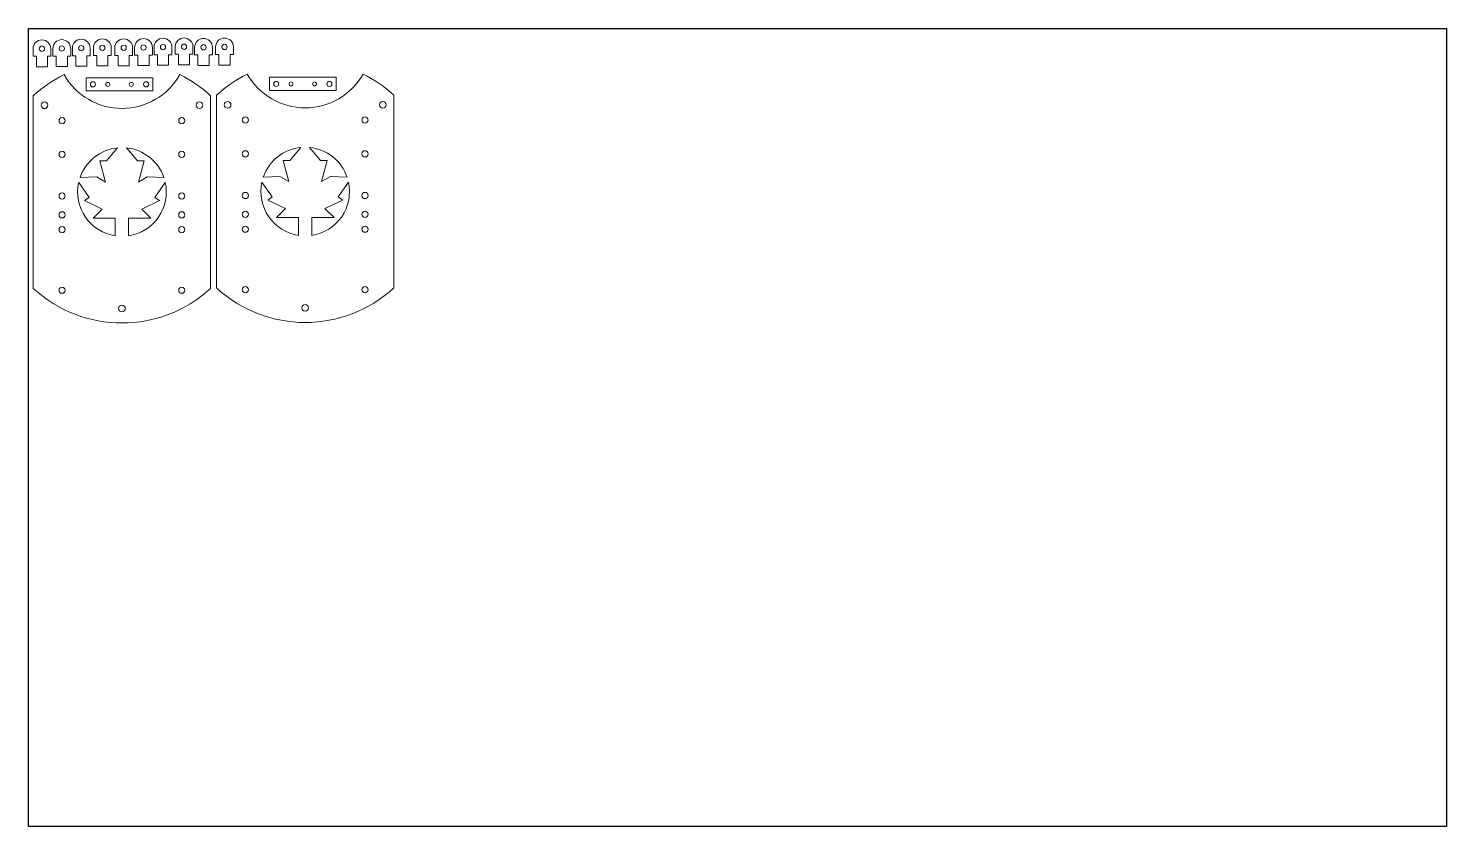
# Model space of a CAD drawing. Header units: inches. Extents: x 0 to 32, y -18 to 0.
import ezdxf

# ---------------------------------------------------------------- set-up
doc = ezdxf.new("R2010")
doc.units = ezdxf.units.IN
doc.header["$MEASUREMENT"] = 0

msp = doc.modelspace()

# ---------------------------------------------------------------- linework, layer by layer
at = {"linetype": 'Continuous', "lineweight": 15}
for p, q in [((0.106, -0.459), (0.106, -0.63)), ((0.106, -0.63), (0.181, -0.63)), ((0.181, -0.63), (0.181, -0.868)), ((0.431, -0.63), (0.506, -0.63)), ((0.431, -0.868), (0.431, -0.63)), ((0.506, -0.63), (0.506, -0.459)), ((0.555, -0.454), (0.555, -0.625)), ((0.555, -0.625), (0.63, -0.625)), ((0.63, -0.625), (0.63, -0.863)), ((0.88, -0.625), (0.955, -0.625)), ((0.88, -0.863), (0.88, -0.625)), ((0.955, -0.625), (0.955, -0.454)), ((0.994, -0.445), (0.994, -0.616)), ((0.994, -0.616), (1.069, -0.616)), ((1.069, -0.616), (1.069, -0.854)), ((1.319, -0.616), (1.394, -0.616)), ((1.319, -0.854), (1.319, -0.616)), ((1.394, -0.616), (1.394, -0.445)), ((1.469, -0.437), (1.469, -0.608)), ((1.469, -0.608), (1.544, -0.608)), ((1.544, -0.608), (1.544, -0.846)), ((1.794, -0.608), (1.869, -0.608)), ((1.794, -0.846), (1.794, -0.608)), ((1.869, -0.608), (1.869, -0.437)), ((0.181, -0.868), (0.431, -0.868)), ((0.63, -0.863), (0.88, -0.863)), ((1.069, -0.854), (1.319, -0.854)), ((1.544, -0.846), (1.794, -0.846)), ((1.307, -1.112), (1.307, -1.412)), ((2.807, -1.112), (1.307, -1.112)), ((2.807, -1.412), (2.807, -1.112)), ((0.112, -1.518), (0.112, -5.862)), ((1.307, -1.412), (2.807, -1.412)), ((4.112, -5.862), (4.112, -1.518)), ((1.764, -2.99), (2.012, -2.695)), ((2.212, -2.695), (2.46, -2.99)), ((1.742, -3.465), (1.614, -2.99)), ((1.614, -2.99), (1.764, -2.99)), ((2.46, -2.99), (2.61, -2.99)), ((2.61, -2.99), (2.482, -3.465)), ((1.369, -3.814), (1.135, -3.479)), ((1.167, -3.364), (1.542, -3.35)), ((1.542, -3.35), (1.742, -3.465)), ((2.482, -3.465), (2.682, -3.35)), ((2.682, -3.35), (3.057, -3.364)), ((3.089, -3.479), (2.855, -3.814)), ((1.266, -3.884), (1.369, -3.814)), ((2.855, -3.814), (2.958, -3.884)), ((1.666, -4.076), (1.266, -3.884)), ((1.462, -4.276), (1.666, -4.076)), ((2.958, -3.884), (2.558, -4.076)), ((2.558, -4.076), (2.762, -4.276)), ((1.962, -4.276), (1.462, -4.276)), ((1.962, -4.679), (1.962, -4.276)), ((2.762, -4.276), (2.262, -4.276)), ((2.262, -4.276), (2.262, -4.679))]:
    msp.add_line(p, q, dxfattribs=at)
at = {"color": 1, "linetype": 'Continuous', "lineweight": 15}
for p, q in [((1.95, -0.437), (1.95, -0.608)), ((1.95, -0.608), (2.025, -0.608)), ((2.025, -0.608), (2.025, -0.846)), ((2.275, -0.608), (2.35, -0.608)), ((2.275, -0.846), (2.275, -0.608)), ((2.35, -0.608), (2.35, -0.437)), ((2.398, -0.431), (2.398, -0.602)), ((2.398, -0.602), (2.473, -0.602)), ((2.473, -0.602), (2.473, -0.84)), ((2.723, -0.602), (2.798, -0.602)), ((2.723, -0.84), (2.723, -0.602)), ((2.798, -0.602), (2.798, -0.431)), ((2.838, -0.422), (2.838, -0.593)), ((2.838, -0.593), (2.913, -0.593)), ((2.913, -0.593), (2.913, -0.831)), ((3.163, -0.593), (3.238, -0.593)), ((3.163, -0.831), (3.163, -0.593)), ((3.238, -0.593), (3.238, -0.422)), ((3.312, -0.414), (3.312, -0.585)), ((3.312, -0.585), (3.387, -0.585)), ((3.387, -0.585), (3.387, -0.823)), ((3.637, -0.585), (3.712, -0.585)), ((3.637, -0.823), (3.637, -0.585)), ((3.712, -0.585), (3.712, -0.414)), ((3.752, -0.426), (3.752, -0.597)), ((3.752, -0.597), (3.827, -0.597)), ((3.827, -0.597), (3.827, -0.835)), ((4.077, -0.597), (4.152, -0.597)), ((4.077, -0.835), (4.077, -0.597)), ((4.152, -0.597), (4.152, -0.426)), ((4.226, -0.418), (4.226, -0.589)), ((4.226, -0.589), (4.301, -0.589)), ((4.301, -0.589), (4.301, -0.827)), ((4.551, -0.589), (4.626, -0.589)), ((4.551, -0.827), (4.551, -0.589)), ((4.626, -0.589), (4.626, -0.418)), ((2.025, -0.846), (2.275, -0.846)), ((2.473, -0.84), (2.723, -0.84)), ((2.913, -0.831), (3.163, -0.831)), ((3.387, -0.823), (3.637, -0.823)), ((3.827, -0.835), (4.077, -0.835)), ((4.301, -0.827), (4.551, -0.827)), ((5.442, -1.101), (5.442, -1.401)), ((6.942, -1.101), (5.442, -1.101)), ((6.942, -1.401), (6.942, -1.101)), ((4.246, -1.507), (4.246, -5.851)), ((5.442, -1.401), (6.942, -1.401)), ((8.246, -5.851), (8.246, -1.507)), ((5.899, -2.979), (6.146, -2.684)), ((6.346, -2.684), (6.594, -2.979)), ((5.876, -3.454), (5.749, -2.979)), ((5.749, -2.979), (5.899, -2.979)), ((6.594, -2.979), (6.744, -2.979)), ((6.744, -2.979), (6.616, -3.454)), ((5.503, -3.802), (5.269, -3.467)), ((5.301, -3.352), (5.676, -3.338)), ((5.676, -3.338), (5.876, -3.454)), ((6.616, -3.454), (6.816, -3.338)), ((6.816, -3.338), (7.191, -3.352)), ((7.224, -3.467), (6.989, -3.802)), ((5.4, -3.873), (5.503, -3.802)), ((6.989, -3.802), (7.092, -3.873)), ((5.8, -4.065), (5.4, -3.873)), ((5.596, -4.265), (5.8, -4.065)), ((7.092, -3.873), (6.692, -4.065)), ((6.692, -4.065), (6.896, -4.265)), ((6.096, -4.265), (5.596, -4.265)), ((6.096, -4.668), (6.096, -4.265)), ((6.896, -4.265), (6.396, -4.265)), ((6.396, -4.265), (6.396, -4.668))]:
    msp.add_line(p, q, dxfattribs=at)
msp.add_lwpolyline([(0, 0), (32, 0), (32, -18), (0, -18)], close=True)
at = {"linetype": 'Continuous', "lineweight": 15}
for centre, radius in [((0.306, -0.459), 0.0591), ((0.755, -0.454), 0.0591), ((1.194, -0.445), 0.0591), ((1.669, -0.437), 0.0591), ((1.457, -1.262), 0.058), ((1.792, -1.262), 0.045), ((2.322, -1.262), 0.045), ((2.657, -1.262), 0.058), ((0.362, -1.734), 0.0748), ((3.862, -1.734), 0.0747), ((0.762, -2.079), 0.07), ((3.462, -2.079), 0.07), ((0.762, -2.84), 0.07), ((3.462, -2.84), 0.07), ((0.762, -3.779), 0.07), ((3.462, -3.779), 0.07), ((0.762, -4.204), 0.07), ((3.462, -4.204), 0.07), ((0.762, -4.54), 0.07), ((3.462, -4.54), 0.07), ((0.762, -5.904), 0.07), ((3.462, -5.904), 0.07), ((2.112, -6.315), 0.0748)]:
    msp.add_circle(centre, radius, dxfattribs=at)
at = {"color": 1, "linetype": 'Continuous', "lineweight": 15}
for centre, radius in [((2.15, -0.437), 0.0591), ((2.598, -0.431), 0.0591), ((3.038, -0.422), 0.0591), ((3.512, -0.414), 0.0591), ((3.952, -0.426), 0.0591), ((4.426, -0.418), 0.0591), ((5.592, -1.251), 0.058), ((5.927, -1.251), 0.045), ((6.457, -1.251), 0.045), ((6.792, -1.251), 0.058), ((4.496, -1.722), 0.0748), ((7.996, -1.722), 0.0747), ((4.896, -2.068), 0.07), ((7.596, -2.068), 0.07), ((4.896, -2.829), 0.07), ((7.596, -2.829), 0.07), ((4.896, -3.768), 0.07), ((7.596, -3.768), 0.07), ((4.896, -4.193), 0.07), ((7.596, -4.193), 0.07), ((4.896, -4.529), 0.07), ((7.596, -4.529), 0.07), ((4.896, -5.893), 0.07), ((7.596, -5.893), 0.07), ((6.246, -6.304), 0.0748)]:
    msp.add_circle(centre, radius, dxfattribs=at)
at = {"linetype": 'Continuous', "lineweight": 15}
for centre, radius, start, end in [((0.306, -0.459), 0.2, 0, 180), ((0.755, -0.454), 0.2, 0, 180), ((1.194, -0.445), 0.2, 0, 180), ((1.669, -0.437), 0.2, 0, 180), ((2.112, -3.69), 2.953, 116.2509, 132.6356), ((2.112, -0.304), 1.5, 209.463, 330.537), ((2.112, -3.69), 2.953, 47.3644, 63.7491), ((2.112, -3.69), 1, 95.7392, 160.9524), ((2.112, -3.69), 1, 19.0476, 84.2608), ((2.112, -3.69), 1, 167.7983, 261.3731), ((2.112, -3.69), 1, 278.6269, 12.2017), ((2.112, -3.69), 2.953, 227.3644, 312.6356)]:
    msp.add_arc(centre, radius, start, end, dxfattribs=at)
at = {"color": 1, "linetype": 'Continuous', "lineweight": 15}
for centre, radius, start, end in [((2.15, -0.437), 0.2, 0, 180), ((2.598, -0.431), 0.2, 0, 180), ((3.038, -0.422), 0.2, 0, 180), ((3.512, -0.414), 0.2, 0, 180), ((3.952, -0.426), 0.2, 0, 180), ((4.426, -0.418), 0.2, 0, 180), ((6.246, -3.679), 2.953, 116.2509, 132.6356), ((6.246, -0.293), 1.5, 209.463, 330.537), ((6.246, -3.679), 2.953, 47.3644, 63.7491), ((6.246, -3.679), 1, 95.7392, 160.9524), ((6.246, -3.679), 1, 19.0476, 84.2608), ((6.246, -3.679), 1, 167.7983, 261.3731), ((6.246, -3.679), 1, 278.6269, 12.2017), ((6.246, -3.679), 2.953, 227.3644, 312.6356)]:
    msp.add_arc(centre, radius, start, end, dxfattribs=at)

doc.saveas('drawing.dxf')
